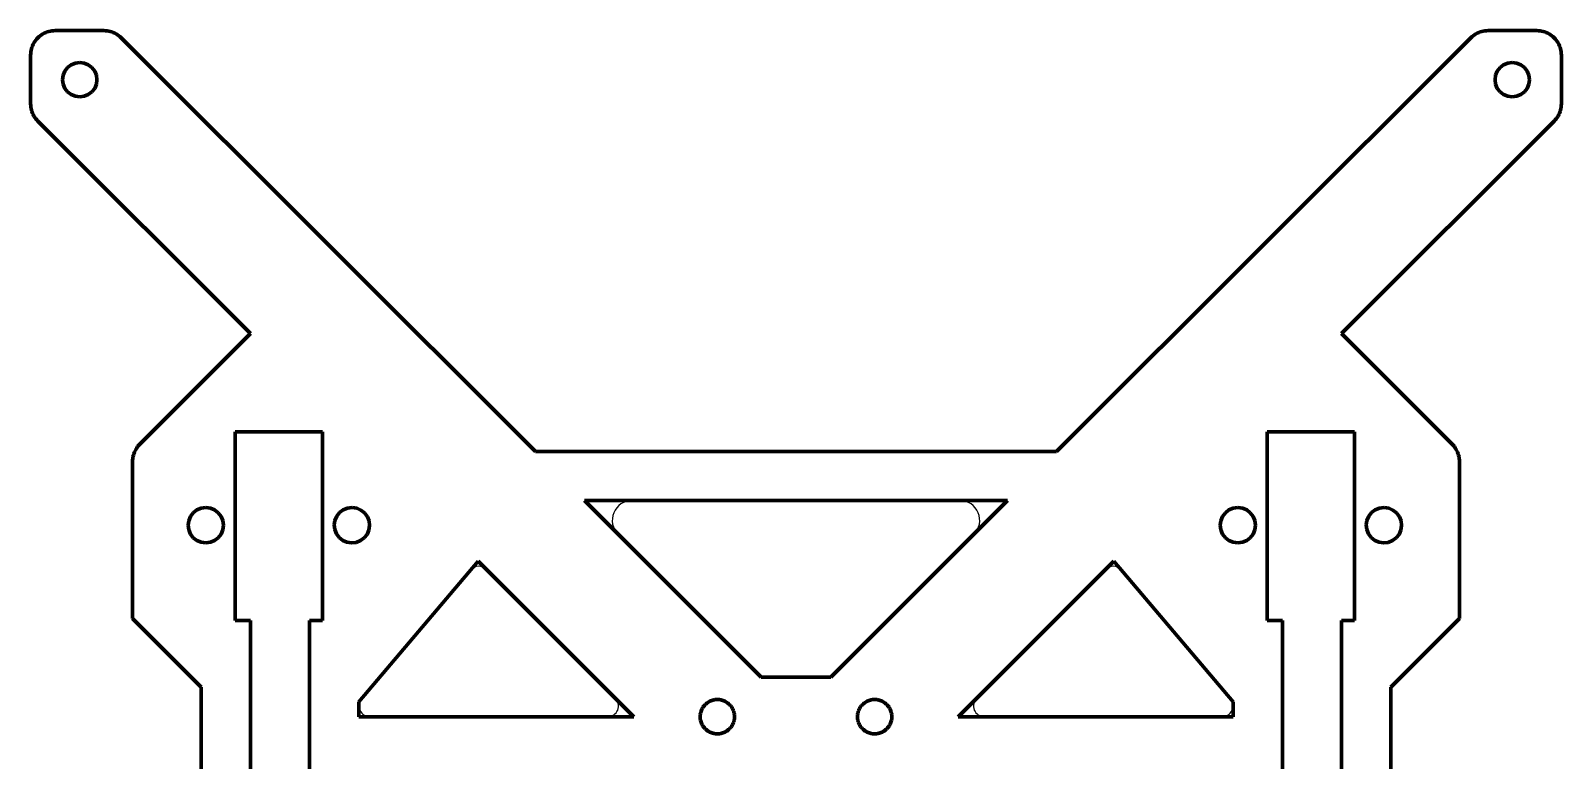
# Model space of a CAD drawing. Header units: millimetres. Extents: x 2 to 158, y 0 to 156.
# Drawn here: x 2.1 to 157.8, y 81.4 to 155.7 of the extents above; entities that cross this region are included whole.
import ezdxf

# ---------------------------------------------------------------- set-up
doc = ezdxf.new("R2010")
doc.units = ezdxf.units.MM
doc.layers.get('0').update_dxf_attribs({"lineweight": 70})

msp = doc.modelspace()

# ---------------------------------------------------------------- linework, layer by layer
at = {"color": 7, "lineweight": -3}
for p, q in [((150.4, 155.7), (150.24, 155.69)), ((155.35, 155.7), (150.4, 155.7)), ((155.51, 155.69), (155.35, 155.7)), ((2.34, 154.16), (2.28, 154)), ((2.41, 154.31), (2.34, 154.16)), ((2.48, 154.45), (2.41, 154.31)), ((2.57, 154.59), (2.48, 154.45)), ((2.67, 154.72), (2.57, 154.59)), ((2.77, 154.85), (2.67, 154.72)), ((2.88, 154.97), (2.77, 154.85)), ((3, 155.08), (2.88, 154.97)), ((3.13, 155.18), (3, 155.08)), ((3.26, 155.28), (3.13, 155.18)), ((3.4, 155.37), (3.26, 155.28)), ((3.54, 155.44), (3.4, 155.37)), ((3.69, 155.51), (3.54, 155.44)), ((3.85, 155.57), (3.69, 155.51)), ((4, 155.61), (3.85, 155.57)), ((4.16, 155.65), (4, 155.61)), ((4.32, 155.68), (4.16, 155.65)), ((4.49, 155.69), (4.32, 155.68)), ((4.65, 155.7), (4.49, 155.69)), ((9.6, 155.7), (4.65, 155.7)), ((9.76, 155.69), (9.6, 155.7)), ((9.93, 155.68), (9.76, 155.69)), ((10.09, 155.65), (9.93, 155.68)), ((10.25, 155.61), (10.09, 155.65)), ((10.4, 155.57), (10.25, 155.61)), ((10.56, 155.51), (10.4, 155.57)), ((10.71, 155.44), (10.56, 155.51)), ((10.85, 155.37), (10.71, 155.44)), ((10.99, 155.28), (10.85, 155.37)), ((11.12, 155.18), (10.99, 155.28)), ((11.25, 155.08), (11.12, 155.18)), ((11.37, 154.97), (11.25, 155.08)), ((52.9, 113.44), (11.37, 154.97)), ((148.63, 154.97), (107.1, 113.44)), ((148.75, 155.08), (148.63, 154.97)), ((148.88, 155.18), (148.75, 155.08)), ((149.01, 155.28), (148.88, 155.18)), ((149.15, 155.37), (149.01, 155.28)), ((149.29, 155.44), (149.15, 155.37)), ((149.44, 155.51), (149.29, 155.44)), ((149.6, 155.57), (149.44, 155.51)), ((149.75, 155.61), (149.6, 155.57)), ((149.91, 155.65), (149.75, 155.61)), ((150.07, 155.68), (149.91, 155.65)), ((150.24, 155.69), (150.07, 155.68)), ((155.68, 155.68), (155.51, 155.69)), ((155.84, 155.65), (155.68, 155.68)), ((156, 155.61), (155.84, 155.65)), ((156.15, 155.57), (156, 155.61)), ((156.31, 155.51), (156.15, 155.57)), ((156.46, 155.44), (156.31, 155.51)), ((156.6, 155.37), (156.46, 155.44)), ((156.74, 155.28), (156.6, 155.37)), ((156.87, 155.18), (156.74, 155.28)), ((157, 155.08), (156.87, 155.18)), ((157.12, 154.97), (157, 155.08)), ((157.23, 154.85), (157.12, 154.97)), ((157.33, 154.72), (157.23, 154.85)), ((157.43, 154.59), (157.33, 154.72)), ((157.52, 154.45), (157.43, 154.59)), ((157.59, 154.31), (157.52, 154.45)), ((157.66, 154.16), (157.59, 154.31)), ((157.72, 154), (157.66, 154.16)), ((2.16, 153.36), (2.15, 153.2)), ((2.15, 153.2), (2.15, 148.25)), ((2.17, 153.53), (2.16, 153.36)), ((2.2, 153.69), (2.17, 153.53)), ((2.24, 153.85), (2.2, 153.69)), ((2.28, 154), (2.24, 153.85)), ((157.76, 153.85), (157.72, 154)), ((157.8, 153.69), (157.76, 153.85)), ((157.83, 153.53), (157.8, 153.69)), ((157.84, 153.36), (157.83, 153.53)), ((157.85, 153.2), (157.84, 153.36)), ((157.85, 148.25), (157.85, 153.2)), ((5.4, 150.7), (5.46, 151.15)), ((5.46, 151.15), (5.63, 151.57)), ((5.63, 151.57), (5.91, 151.94)), ((5.91, 151.94), (6.27, 152.22)), ((6.27, 152.22), (6.7, 152.39)), ((6.7, 152.39), (7.15, 152.45)), ((7.15, 152.45), (7.6, 152.39)), ((7.6, 152.39), (8.02, 152.22)), ((8.02, 152.22), (8.39, 151.94)), ((8.39, 151.94), (8.67, 151.57)), ((8.67, 151.57), (8.84, 151.15)), ((8.84, 151.15), (8.9, 150.7)), ((151.1, 150.7), (151.16, 151.15)), ((151.16, 151.15), (151.33, 151.57)), ((151.33, 151.57), (151.61, 151.94)), ((151.61, 151.94), (151.97, 152.22)), ((151.97, 152.22), (152.4, 152.39)), ((152.4, 152.39), (152.85, 152.45)), ((152.85, 152.45), (153.3, 152.39)), ((153.3, 152.39), (153.72, 152.22)), ((153.72, 152.22), (154.09, 151.94)), ((154.09, 151.94), (154.37, 151.57)), ((154.37, 151.57), (154.54, 151.15)), ((154.54, 151.15), (154.6, 150.7)), ((5.46, 150.25), (5.4, 150.7)), ((5.63, 149.82), (5.46, 150.25)), ((5.91, 149.46), (5.63, 149.82)), ((8.67, 149.82), (8.39, 149.46)), ((8.84, 150.25), (8.67, 149.82)), ((8.9, 150.7), (8.84, 150.25)), ((151.16, 150.25), (151.1, 150.7)), ((151.33, 149.82), (151.16, 150.25)), ((151.61, 149.46), (151.33, 149.82)), ((154.37, 149.82), (154.09, 149.46)), ((154.54, 150.25), (154.37, 149.82)), ((154.6, 150.7), (154.54, 150.25)), ((2.15, 148.25), (2.16, 148.09)), ((2.16, 148.09), (2.17, 147.92)), ((2.17, 147.92), (2.2, 147.76)), ((6.27, 149.18), (5.91, 149.46)), ((6.7, 149.01), (6.27, 149.18)), ((7.15, 148.95), (6.7, 149.01)), ((7.6, 149.01), (7.15, 148.95)), ((8.02, 149.18), (7.6, 149.01)), ((8.39, 149.46), (8.02, 149.18)), ((151.97, 149.18), (151.61, 149.46)), ((152.4, 149.01), (151.97, 149.18)), ((152.85, 148.95), (152.4, 149.01)), ((153.3, 149.01), (152.85, 148.95)), ((153.72, 149.18), (153.3, 149.01)), ((154.09, 149.46), (153.72, 149.18)), ((157.8, 147.76), (157.83, 147.92)), ((157.83, 147.92), (157.84, 148.09)), ((157.84, 148.09), (157.85, 148.25)), ((2.2, 147.76), (2.24, 147.6)), ((2.24, 147.6), (2.28, 147.45)), ((2.28, 147.45), (2.34, 147.29)), ((2.34, 147.29), (2.41, 147.14)), ((2.41, 147.14), (2.48, 147)), ((2.48, 147), (2.57, 146.86)), ((2.57, 146.86), (2.67, 146.73)), ((2.67, 146.73), (2.77, 146.6)), ((2.77, 146.6), (2.88, 146.48)), ((2.88, 146.48), (24.51, 124.85)), ((135.49, 124.85), (157.12, 146.48)), ((157.12, 146.48), (157.23, 146.6)), ((157.23, 146.6), (157.33, 146.73)), ((157.33, 146.73), (157.43, 146.86)), ((157.43, 146.86), (157.52, 147)), ((157.52, 147), (157.59, 147.14)), ((157.59, 147.14), (157.66, 147.29)), ((157.66, 147.29), (157.72, 147.45)), ((157.72, 147.45), (157.76, 147.6)), ((157.76, 147.6), (157.8, 147.76)), ((24.51, 124.85), (13.25, 113.58)), ((146.75, 113.58), (135.49, 124.85)), ((22.97, 95.64), (22.97, 114.84)), ((22.97, 114.84), (31.83, 114.84)), ((31.83, 114.84), (31.83, 95.64)), ((127.94, 95.64), (127.94, 114.84)), ((127.94, 114.84), (136.8, 114.84)), ((136.8, 114.84), (136.8, 95.64)), ((12.54, 112.14), (12.52, 111.98)), ((12.56, 112.3), (12.54, 112.14)), ((12.6, 112.46), (12.56, 112.3)), ((12.65, 112.62), (12.6, 112.46)), ((12.71, 112.77), (12.65, 112.62)), ((12.77, 112.92), (12.71, 112.77)), ((12.85, 113.06), (12.77, 112.92)), ((12.94, 113.2), (12.85, 113.06)), ((13.03, 113.34), (12.94, 113.2)), ((13.14, 113.46), (13.03, 113.34)), ((13.25, 113.58), (13.14, 113.46)), ((105.69, 112.85), (54.31, 112.85)), ((146.86, 113.46), (146.75, 113.58)), ((146.97, 113.34), (146.86, 113.46)), ((147.06, 113.2), (146.97, 113.34)), ((147.15, 113.06), (147.06, 113.2)), ((147.23, 112.92), (147.15, 113.06)), ((147.29, 112.77), (147.23, 112.92)), ((147.35, 112.62), (147.29, 112.77)), ((147.4, 112.46), (147.35, 112.62)), ((147.44, 112.3), (147.4, 112.46)), ((147.46, 112.14), (147.44, 112.3)), ((147.48, 111.98), (147.46, 112.14)), ((12.52, 111.98), (12.51, 111.81)), ((12.51, 111.81), (12.51, 95.85)), ((147.48, 111.81), (147.48, 111.98)), ((147.48, 95.85), (147.48, 111.81)), ((63.31, 107.85), (96.69, 107.85)), ((18.23, 105.8), (18.41, 106.24)), ((18.41, 106.24), (18.7, 106.61)), ((18.7, 106.61), (19.07, 106.9)), ((19.07, 106.9), (19.5, 107.08)), ((19.5, 107.08), (19.97, 107.14)), ((19.97, 107.14), (20.44, 107.08)), ((20.44, 107.08), (20.87, 106.9)), ((20.87, 106.9), (21.24, 106.61)), ((21.24, 106.61), (21.53, 106.24)), ((21.53, 106.24), (21.71, 105.81)), ((33.1, 105.83), (33.28, 106.27)), ((33.28, 106.27), (33.58, 106.63)), ((33.58, 106.63), (33.95, 106.91)), ((33.95, 106.91), (34.39, 107.09)), ((34.39, 107.09), (34.86, 107.14)), ((34.86, 107.14), (35.32, 107.07)), ((35.32, 107.07), (35.75, 106.88)), ((35.75, 106.88), (36.12, 106.59)), ((36.12, 106.59), (36.4, 106.21)), ((36.4, 106.21), (36.57, 105.78)), ((123.2, 105.8), (123.38, 106.24)), ((123.38, 106.24), (123.67, 106.61)), ((123.67, 106.61), (124.04, 106.9)), ((124.04, 106.9), (124.47, 107.08)), ((124.47, 107.08), (124.94, 107.14)), ((124.94, 107.14), (125.41, 107.08)), ((125.41, 107.08), (125.84, 106.9)), ((125.84, 106.9), (126.21, 106.61)), ((126.21, 106.61), (126.5, 106.24)), ((126.5, 106.24), (126.68, 105.81)), ((138.07, 105.83), (138.25, 106.27)), ((138.25, 106.27), (138.55, 106.63)), ((138.55, 106.63), (138.92, 106.91)), ((138.92, 106.91), (139.36, 107.09)), ((139.36, 107.09), (139.83, 107.14)), ((139.83, 107.14), (140.29, 107.07)), ((140.29, 107.07), (140.72, 106.88)), ((140.72, 106.88), (141.09, 106.59)), ((141.09, 106.59), (141.37, 106.21)), ((141.37, 106.21), (141.54, 105.78)), ((18.17, 105.34), (18.23, 105.8)), ((18.23, 104.87), (18.17, 105.34)), ((18.41, 104.44), (18.23, 104.87)), ((18.7, 104.07), (18.41, 104.44)), ((21.53, 104.44), (21.24, 104.07)), ((21.71, 104.88), (21.53, 104.44)), ((21.71, 105.81), (21.77, 105.34)), ((21.77, 105.34), (21.71, 104.88)), ((33.03, 105.37), (33.1, 105.83)), ((33.08, 104.9), (33.03, 105.37)), ((33.25, 104.47), (33.08, 104.9)), ((33.53, 104.09), (33.25, 104.47)), ((36.37, 104.41), (36.08, 104.05)), ((36.56, 104.84), (36.37, 104.41)), ((36.63, 105.31), (36.56, 104.84)), ((36.57, 105.78), (36.63, 105.31)), ((75.88, 90.46), (61.9, 104.44)), ((98.1, 104.44), (84.12, 90.46)), ((123.14, 105.34), (123.2, 105.8)), ((123.2, 104.87), (123.14, 105.34)), ((123.38, 104.44), (123.2, 104.87)), ((123.67, 104.07), (123.38, 104.44)), ((126.5, 104.44), (126.21, 104.07)), ((126.68, 104.88), (126.5, 104.44)), ((126.68, 105.81), (126.74, 105.34)), ((126.74, 105.34), (126.68, 104.88)), ((138, 105.37), (138.07, 105.83)), ((138.05, 104.9), (138, 105.37)), ((138.22, 104.47), (138.05, 104.9)), ((138.5, 104.09), (138.22, 104.47)), ((141.34, 104.41), (141.05, 104.05)), ((141.53, 104.84), (141.34, 104.41)), ((141.6, 105.31), (141.53, 104.84)), ((141.54, 105.78), (141.6, 105.31)), ((19.07, 103.78), (18.7, 104.07)), ((19.51, 103.6), (19.07, 103.78)), ((19.97, 103.54), (19.51, 103.6)), ((20.44, 103.6), (19.97, 103.54)), ((20.87, 103.78), (20.44, 103.6)), ((21.24, 104.07), (20.87, 103.78)), ((33.9, 103.8), (33.53, 104.09)), ((34.33, 103.61), (33.9, 103.8)), ((34.8, 103.54), (34.33, 103.61)), ((35.27, 103.59), (34.8, 103.54)), ((35.7, 103.77), (35.27, 103.59)), ((36.08, 104.05), (35.7, 103.77)), ((124.04, 103.78), (123.67, 104.07)), ((124.48, 103.6), (124.04, 103.78)), ((124.94, 103.54), (124.48, 103.6)), ((125.41, 103.6), (124.94, 103.54)), ((125.84, 103.78), (125.41, 103.6)), ((126.21, 104.07), (125.84, 103.78)), ((138.87, 103.8), (138.5, 104.09)), ((139.3, 103.61), (138.87, 103.8)), ((139.77, 103.54), (139.3, 103.61)), ((140.24, 103.59), (139.77, 103.54)), ((140.67, 103.77), (140.24, 103.59)), ((141.05, 104.05), (140.67, 103.77)), ((35.81, 87.67), (46.9, 100.77)), ((48.53, 100.84), (61.63, 87.73)), ((98.37, 87.73), (111.47, 100.84)), ((113.1, 100.77), (124.19, 87.67)), ((12.51, 95.85), (19.51, 88.85)), ((24.51, 95.64), (22.97, 95.64)), ((24.51, 60.04), (24.51, 95.64)), ((31.83, 95.64), (30.51, 95.64)), ((30.51, 95.64), (30.51, 60.04)), ((129.48, 95.64), (127.94, 95.64)), ((129.48, 60.04), (129.48, 95.64)), ((135.48, 95.64), (135.48, 60.04)), ((136.8, 95.64), (135.48, 95.64)), ((140.49, 88.85), (147.48, 95.85)), ((19.51, 88.85), (19.51, 66.85)), ((82.71, 89.87), (77.29, 89.87)), ((140.49, 66.85), (140.49, 88.85)), ((60.85, 85.85), (36.65, 85.85)), ((123.35, 85.85), (99.15, 85.85))]:
    msp.add_line(p, q, dxfattribs=at)
for p, q in [((150.4, 155.7), (150.24, 155.69)), ((155.35, 155.7), (150.4, 155.7)), ((155.51, 155.69), (155.35, 155.7)), ((2.34, 154.16), (2.28, 154)), ((2.41, 154.31), (2.34, 154.16)), ((2.48, 154.45), (2.41, 154.31)), ((2.57, 154.59), (2.48, 154.45)), ((2.67, 154.72), (2.57, 154.59)), ((2.77, 154.85), (2.67, 154.72)), ((2.88, 154.97), (2.77, 154.85)), ((3, 155.08), (2.88, 154.97)), ((3.13, 155.18), (3, 155.08)), ((3.26, 155.28), (3.13, 155.18)), ((3.4, 155.37), (3.26, 155.28)), ((3.54, 155.44), (3.4, 155.37)), ((3.69, 155.51), (3.54, 155.44)), ((3.85, 155.57), (3.69, 155.51)), ((4, 155.61), (3.85, 155.57)), ((4.16, 155.65), (4, 155.61)), ((4.32, 155.68), (4.16, 155.65)), ((4.49, 155.69), (4.32, 155.68)), ((4.65, 155.7), (4.49, 155.69)), ((4.65, 155.7), (9.6, 155.7)), ((9.76, 155.69), (9.6, 155.7)), ((9.93, 155.68), (9.76, 155.69)), ((10.09, 155.65), (9.93, 155.68)), ((10.25, 155.61), (10.09, 155.65)), ((10.4, 155.57), (10.25, 155.61)), ((10.56, 155.51), (10.4, 155.57)), ((10.71, 155.44), (10.56, 155.51)), ((10.85, 155.37), (10.71, 155.44)), ((10.99, 155.28), (10.85, 155.37)), ((11.12, 155.18), (10.99, 155.28)), ((11.25, 155.08), (11.12, 155.18)), ((11.37, 154.97), (11.25, 155.08)), ((11.37, 154.97), (53.49, 112.85)), ((148.63, 154.97), (106.51, 112.85)), ((148.75, 155.08), (148.63, 154.97)), ((148.88, 155.18), (148.75, 155.08)), ((149.01, 155.28), (148.88, 155.18)), ((149.15, 155.37), (149.01, 155.28)), ((149.29, 155.44), (149.15, 155.37)), ((149.44, 155.51), (149.29, 155.44)), ((149.6, 155.57), (149.44, 155.51)), ((149.75, 155.61), (149.6, 155.57)), ((149.91, 155.65), (149.75, 155.61)), ((150.07, 155.68), (149.91, 155.65)), ((150.24, 155.69), (150.07, 155.68)), ((155.68, 155.68), (155.51, 155.69)), ((155.84, 155.65), (155.68, 155.68)), ((156, 155.61), (155.84, 155.65)), ((156.15, 155.57), (156, 155.61)), ((156.31, 155.51), (156.15, 155.57)), ((156.46, 155.44), (156.31, 155.51)), ((156.6, 155.37), (156.46, 155.44)), ((156.74, 155.28), (156.6, 155.37)), ((156.87, 155.18), (156.74, 155.28)), ((157, 155.08), (156.87, 155.18)), ((157.12, 154.97), (157, 155.08)), ((157.23, 154.85), (157.12, 154.97)), ((157.33, 154.72), (157.23, 154.85)), ((157.43, 154.59), (157.33, 154.72)), ((157.52, 154.45), (157.43, 154.59)), ((157.59, 154.31), (157.52, 154.45)), ((157.66, 154.16), (157.59, 154.31)), ((157.72, 154), (157.66, 154.16)), ((2.16, 153.36), (2.15, 153.2)), ((2.15, 148.25), (2.15, 153.2)), ((2.17, 153.53), (2.16, 153.36)), ((2.2, 153.69), (2.17, 153.53)), ((2.24, 153.85), (2.2, 153.69)), ((2.28, 154), (2.24, 153.85)), ((157.76, 153.85), (157.72, 154)), ((157.8, 153.69), (157.76, 153.85)), ((157.83, 153.53), (157.8, 153.69)), ((157.84, 153.36), (157.83, 153.53)), ((157.85, 153.2), (157.84, 153.36)), ((157.85, 148.25), (157.85, 153.2)), ((5.46, 151.15), (5.4, 150.7)), ((5.63, 151.57), (5.46, 151.15)), ((5.91, 151.94), (5.63, 151.57)), ((6.27, 152.22), (5.91, 151.94)), ((6.7, 152.39), (6.27, 152.22)), ((7.15, 152.45), (6.7, 152.39)), ((7.6, 152.39), (7.15, 152.45)), ((8.02, 152.22), (7.6, 152.39)), ((8.39, 151.94), (8.02, 152.22)), ((8.67, 151.57), (8.39, 151.94)), ((8.84, 151.15), (8.67, 151.57)), ((8.9, 150.7), (8.84, 151.15)), ((151.16, 151.15), (151.1, 150.7)), ((151.33, 151.57), (151.16, 151.15)), ((151.61, 151.94), (151.33, 151.57)), ((151.97, 152.22), (151.61, 151.94)), ((152.4, 152.39), (151.97, 152.22)), ((152.85, 152.45), (152.4, 152.39)), ((153.3, 152.39), (152.85, 152.45)), ((153.72, 152.22), (153.3, 152.39)), ((154.09, 151.94), (153.72, 152.22)), ((154.37, 151.57), (154.09, 151.94)), ((154.54, 151.15), (154.37, 151.57)), ((154.6, 150.7), (154.54, 151.15)), ((5.4, 150.7), (5.46, 150.25)), ((5.46, 150.25), (5.63, 149.82)), ((5.63, 149.82), (5.91, 149.46)), ((8.39, 149.46), (8.67, 149.82)), ((8.67, 149.82), (8.84, 150.25)), ((8.84, 150.25), (8.9, 150.7)), ((151.1, 150.7), (151.16, 150.25)), ((151.16, 150.25), (151.33, 149.82)), ((151.33, 149.82), (151.61, 149.46)), ((154.09, 149.46), (154.37, 149.82)), ((154.37, 149.82), (154.54, 150.25)), ((154.54, 150.25), (154.6, 150.7)), ((2.15, 148.25), (2.16, 148.09)), ((2.16, 148.09), (2.17, 147.92)), ((2.17, 147.92), (2.2, 147.76)), ((5.91, 149.46), (6.27, 149.18)), ((6.27, 149.18), (6.7, 149.01)), ((6.7, 149.01), (7.15, 148.95)), ((7.15, 148.95), (7.6, 149.01)), ((7.6, 149.01), (8.02, 149.18)), ((8.02, 149.18), (8.39, 149.46)), ((151.61, 149.46), (151.97, 149.18)), ((151.97, 149.18), (152.4, 149.01)), ((152.4, 149.01), (152.85, 148.95)), ((152.85, 148.95), (153.3, 149.01)), ((153.3, 149.01), (153.72, 149.18)), ((153.72, 149.18), (154.09, 149.46)), ((157.8, 147.76), (157.83, 147.92)), ((157.83, 147.92), (157.84, 148.09)), ((157.84, 148.09), (157.85, 148.25)), ((2.2, 147.76), (2.24, 147.6)), ((2.24, 147.6), (2.28, 147.45)), ((2.28, 147.45), (2.34, 147.29)), ((2.34, 147.29), (2.41, 147.14)), ((2.41, 147.14), (2.48, 147)), ((2.48, 147), (2.57, 146.86)), ((2.57, 146.86), (2.67, 146.73)), ((2.67, 146.73), (2.77, 146.6)), ((2.77, 146.6), (2.88, 146.48)), ((2.88, 146.48), (24.51, 124.85)), ((157.12, 146.48), (135.49, 124.85)), ((157.12, 146.48), (157.23, 146.6)), ((157.23, 146.6), (157.33, 146.73)), ((157.33, 146.73), (157.43, 146.86)), ((157.43, 146.86), (157.52, 147)), ((157.52, 147), (157.59, 147.14)), ((157.59, 147.14), (157.66, 147.29)), ((157.66, 147.29), (157.72, 147.45)), ((157.72, 147.45), (157.76, 147.6)), ((157.76, 147.6), (157.8, 147.76)), ((13.25, 113.58), (24.51, 124.85)), ((146.75, 113.58), (135.49, 124.85)), ((22.97, 95.64), (22.97, 114.84)), ((22.97, 114.84), (31.83, 114.84)), ((31.83, 114.84), (31.83, 95.64)), ((127.94, 114.84), (136.8, 114.84)), ((127.94, 95.64), (127.94, 114.84)), ((136.8, 114.84), (136.8, 95.64)), ((12.54, 112.14), (12.52, 111.98)), ((12.56, 112.3), (12.54, 112.14)), ((12.6, 112.46), (12.56, 112.3)), ((12.65, 112.62), (12.6, 112.46)), ((12.71, 112.77), (12.65, 112.62)), ((12.77, 112.92), (12.71, 112.77)), ((12.85, 113.06), (12.77, 112.92)), ((12.94, 113.2), (12.85, 113.06)), ((13.03, 113.34), (12.94, 113.2)), ((13.14, 113.46), (13.03, 113.34)), ((13.25, 113.58), (13.14, 113.46)), ((106.51, 112.85), (53.49, 112.85)), ((146.86, 113.46), (146.75, 113.58)), ((146.97, 113.34), (146.86, 113.46)), ((147.06, 113.2), (146.97, 113.34)), ((147.15, 113.06), (147.06, 113.2)), ((147.23, 112.92), (147.15, 113.06)), ((147.29, 112.77), (147.23, 112.92)), ((147.35, 112.62), (147.29, 112.77)), ((147.4, 112.46), (147.35, 112.62)), ((147.44, 112.3), (147.4, 112.46)), ((147.46, 112.14), (147.44, 112.3)), ((147.48, 111.98), (147.46, 112.14)), ((12.52, 111.98), (12.51, 111.81)), ((12.51, 95.85), (12.51, 111.81)), ((147.48, 111.81), (147.48, 111.98)), ((147.48, 95.85), (147.48, 111.81)), ((58.49, 107.85), (76.46, 89.87)), ((58.49, 107.85), (101.51, 107.85)), ((101.51, 107.85), (83.54, 89.87)), ((18.41, 106.24), (18.23, 105.8)), ((18.7, 106.61), (18.41, 106.24)), ((19.07, 106.9), (18.7, 106.61)), ((19.5, 107.08), (19.07, 106.9)), ((19.97, 107.14), (19.5, 107.08)), ((20.44, 107.08), (19.97, 107.14)), ((20.87, 106.9), (20.44, 107.08)), ((21.24, 106.61), (20.87, 106.9)), ((21.53, 106.24), (21.24, 106.61)), ((21.71, 105.81), (21.53, 106.24)), ((33.28, 106.27), (33.1, 105.83)), ((33.58, 106.63), (33.28, 106.27)), ((33.95, 106.91), (33.58, 106.63)), ((34.39, 107.09), (33.95, 106.91)), ((34.86, 107.14), (34.39, 107.09)), ((35.32, 107.07), (34.86, 107.14)), ((35.75, 106.88), (35.32, 107.07)), ((36.12, 106.59), (35.75, 106.88)), ((36.4, 106.21), (36.12, 106.59)), ((36.57, 105.78), (36.4, 106.21)), ((123.38, 106.24), (123.2, 105.8)), ((123.67, 106.61), (123.38, 106.24)), ((124.04, 106.9), (123.67, 106.61)), ((124.47, 107.08), (124.04, 106.9)), ((124.94, 107.14), (124.47, 107.08)), ((125.41, 107.08), (124.94, 107.14)), ((125.84, 106.9), (125.41, 107.08)), ((126.21, 106.61), (125.84, 106.9)), ((126.5, 106.24), (126.21, 106.61)), ((126.68, 105.81), (126.5, 106.24)), ((138.25, 106.27), (138.07, 105.83)), ((138.55, 106.63), (138.25, 106.27)), ((138.92, 106.91), (138.55, 106.63)), ((139.36, 107.09), (138.92, 106.91)), ((139.83, 107.14), (139.36, 107.09)), ((140.29, 107.07), (139.83, 107.14)), ((140.72, 106.88), (140.29, 107.07)), ((141.09, 106.59), (140.72, 106.88)), ((141.37, 106.21), (141.09, 106.59)), ((141.54, 105.78), (141.37, 106.21)), ((18.23, 105.8), (18.17, 105.34)), ((18.17, 105.34), (18.23, 104.87)), ((18.23, 104.87), (18.41, 104.44)), ((18.41, 104.44), (18.7, 104.07)), ((21.24, 104.07), (21.53, 104.44)), ((21.53, 104.44), (21.71, 104.88)), ((21.77, 105.34), (21.71, 105.81)), ((21.71, 104.88), (21.77, 105.34)), ((33.1, 105.83), (33.03, 105.37)), ((33.03, 105.37), (33.08, 104.9)), ((33.08, 104.9), (33.25, 104.47)), ((33.25, 104.47), (33.53, 104.09)), ((36.08, 104.05), (36.37, 104.41)), ((36.37, 104.41), (36.56, 104.84)), ((36.56, 104.84), (36.63, 105.31)), ((36.63, 105.31), (36.57, 105.78)), ((123.2, 105.8), (123.14, 105.34)), ((123.14, 105.34), (123.2, 104.87)), ((123.2, 104.87), (123.38, 104.44)), ((123.38, 104.44), (123.67, 104.07)), ((126.21, 104.07), (126.5, 104.44)), ((126.5, 104.44), (126.68, 104.88)), ((126.74, 105.34), (126.68, 105.81)), ((126.68, 104.88), (126.74, 105.34)), ((138.07, 105.83), (138, 105.37)), ((138, 105.37), (138.05, 104.9)), ((138.05, 104.9), (138.22, 104.47)), ((138.22, 104.47), (138.5, 104.09)), ((141.05, 104.05), (141.34, 104.41)), ((141.34, 104.41), (141.53, 104.84)), ((141.53, 104.84), (141.6, 105.31)), ((141.6, 105.31), (141.54, 105.78)), ((18.7, 104.07), (19.07, 103.78)), ((19.07, 103.78), (19.51, 103.6)), ((19.51, 103.6), (19.97, 103.54)), ((19.97, 103.54), (20.44, 103.6)), ((20.44, 103.6), (20.87, 103.78)), ((20.87, 103.78), (21.24, 104.07)), ((33.53, 104.09), (33.9, 103.8)), ((33.9, 103.8), (34.33, 103.61)), ((34.33, 103.61), (34.8, 103.54)), ((34.8, 103.54), (35.27, 103.59)), ((35.27, 103.59), (35.7, 103.77)), ((35.7, 103.77), (36.08, 104.05)), ((123.67, 104.07), (124.04, 103.78)), ((124.04, 103.78), (124.48, 103.6)), ((124.48, 103.6), (124.94, 103.54)), ((124.94, 103.54), (125.41, 103.6)), ((125.41, 103.6), (125.84, 103.78)), ((125.84, 103.78), (126.21, 104.07)), ((138.5, 104.09), (138.87, 103.8)), ((138.87, 103.8), (139.3, 103.61)), ((139.3, 103.61), (139.77, 103.54)), ((139.77, 103.54), (140.24, 103.59)), ((140.24, 103.59), (140.67, 103.77)), ((140.67, 103.77), (141.05, 104.05)), ((47.68, 101.69), (35.54, 87.36)), ((63.51, 85.85), (47.68, 101.69)), ((96.49, 85.85), (112.32, 101.69)), ((112.32, 101.69), (124.46, 87.36)), ((19.51, 88.85), (12.51, 95.85)), ((24.51, 95.64), (22.97, 95.64)), ((24.51, 95.64), (24.51, 60.04)), ((31.83, 95.64), (30.51, 95.64)), ((30.51, 60.04), (30.51, 95.64)), ((129.48, 95.64), (127.94, 95.64)), ((129.48, 95.64), (129.48, 60.04)), ((135.48, 60.04), (135.48, 95.64)), ((136.8, 95.64), (135.48, 95.64)), ((140.49, 88.85), (147.48, 95.85)), ((19.51, 66.85), (19.51, 88.85)), ((83.54, 89.87), (76.46, 89.87)), ((140.49, 66.85), (140.49, 88.85)), ((35.54, 87.36), (35.54, 85.85)), ((70.93, 87.24), (70.85, 87.17)), ((71.03, 87.31), (70.93, 87.24)), ((71.12, 87.37), (71.03, 87.31)), ((71.23, 87.42), (71.12, 87.37)), ((71.33, 87.47), (71.23, 87.42)), ((71.44, 87.51), (71.33, 87.47)), ((71.55, 87.54), (71.44, 87.51)), ((71.66, 87.57), (71.55, 87.54)), ((71.77, 87.59), (71.66, 87.57)), ((71.89, 87.6), (71.77, 87.59)), ((72, 87.6), (71.89, 87.6)), ((72.11, 87.6), (72, 87.6)), ((72.23, 87.59), (72.11, 87.6)), ((72.34, 87.57), (72.23, 87.59)), ((72.45, 87.54), (72.34, 87.57)), ((72.56, 87.51), (72.45, 87.54)), ((72.67, 87.47), (72.56, 87.51)), ((72.77, 87.42), (72.67, 87.47)), ((72.87, 87.37), (72.77, 87.42)), ((72.97, 87.31), (72.87, 87.37)), ((73.07, 87.24), (72.97, 87.31)), ((73.15, 87.17), (73.07, 87.24)), ((86.93, 87.24), (86.85, 87.17)), ((87.03, 87.31), (86.93, 87.24)), ((87.12, 87.37), (87.03, 87.31)), ((87.23, 87.42), (87.12, 87.37)), ((87.33, 87.47), (87.23, 87.42)), ((87.44, 87.51), (87.33, 87.47)), ((87.55, 87.54), (87.44, 87.51)), ((87.66, 87.57), (87.55, 87.54)), ((87.77, 87.59), (87.66, 87.57)), ((87.89, 87.6), (87.77, 87.59)), ((88, 87.6), (87.89, 87.6)), ((88.11, 87.6), (88, 87.6)), ((88.23, 87.59), (88.11, 87.6)), ((88.34, 87.57), (88.23, 87.59)), ((88.45, 87.54), (88.34, 87.57)), ((88.56, 87.51), (88.45, 87.54)), ((88.67, 87.47), (88.56, 87.51)), ((88.77, 87.42), (88.67, 87.47)), ((88.87, 87.37), (88.77, 87.42)), ((88.97, 87.31), (88.87, 87.37)), ((89.07, 87.24), (88.97, 87.31)), ((89.15, 87.17), (89.07, 87.24)), ((124.46, 87.36), (124.46, 85.85)), ((35.54, 85.85), (63.51, 85.85)), ((70.26, 86.08), (70.25, 85.96)), ((70.25, 85.96), (70.25, 85.85)), ((70.25, 85.85), (70.25, 85.74)), ((70.25, 85.74), (70.26, 85.62)), ((70.28, 86.19), (70.26, 86.08)), ((70.31, 86.3), (70.28, 86.19)), ((70.34, 86.41), (70.31, 86.3)), ((70.38, 86.52), (70.34, 86.41)), ((70.43, 86.62), (70.38, 86.52)), ((70.48, 86.73), (70.43, 86.62)), ((70.54, 86.82), (70.48, 86.73)), ((70.61, 86.92), (70.54, 86.82)), ((70.68, 87), (70.61, 86.92)), ((70.76, 87.09), (70.68, 87)), ((70.85, 87.17), (70.76, 87.09)), ((73.24, 87.09), (73.15, 87.17)), ((73.32, 87), (73.24, 87.09)), ((73.39, 86.92), (73.32, 87)), ((73.46, 86.82), (73.39, 86.92)), ((73.52, 86.73), (73.46, 86.82)), ((73.57, 86.62), (73.52, 86.73)), ((73.62, 86.52), (73.57, 86.62)), ((73.66, 86.41), (73.62, 86.52)), ((73.69, 86.3), (73.66, 86.41)), ((73.72, 86.19), (73.69, 86.3)), ((73.74, 86.08), (73.72, 86.19)), ((73.75, 85.96), (73.74, 86.08)), ((73.74, 85.62), (73.75, 85.74)), ((73.75, 85.85), (73.75, 85.96)), ((73.75, 85.74), (73.75, 85.85)), ((86.26, 86.08), (86.25, 85.96)), ((86.25, 85.96), (86.25, 85.85)), ((86.25, 85.85), (86.25, 85.74)), ((86.25, 85.74), (86.26, 85.62)), ((86.28, 86.19), (86.26, 86.08)), ((86.31, 86.3), (86.28, 86.19)), ((86.34, 86.41), (86.31, 86.3)), ((86.38, 86.52), (86.34, 86.41)), ((86.43, 86.62), (86.38, 86.52)), ((86.48, 86.73), (86.43, 86.62)), ((86.54, 86.82), (86.48, 86.73)), ((86.61, 86.92), (86.54, 86.82)), ((86.68, 87), (86.61, 86.92)), ((86.76, 87.09), (86.68, 87)), ((86.85, 87.17), (86.76, 87.09)), ((89.24, 87.09), (89.15, 87.17)), ((89.32, 87), (89.24, 87.09)), ((89.39, 86.92), (89.32, 87)), ((89.46, 86.82), (89.39, 86.92)), ((89.52, 86.73), (89.46, 86.82)), ((89.57, 86.62), (89.52, 86.73)), ((89.62, 86.52), (89.57, 86.62)), ((89.66, 86.41), (89.62, 86.52)), ((89.69, 86.3), (89.66, 86.41)), ((89.72, 86.19), (89.69, 86.3)), ((89.74, 86.08), (89.72, 86.19)), ((89.75, 85.96), (89.74, 86.08)), ((89.74, 85.62), (89.75, 85.74)), ((89.75, 85.85), (89.75, 85.96)), ((89.75, 85.74), (89.75, 85.85)), ((96.49, 85.85), (124.46, 85.85)), ((70.26, 85.62), (70.28, 85.51)), ((70.28, 85.51), (70.31, 85.4)), ((70.31, 85.4), (70.34, 85.29)), ((70.34, 85.29), (70.38, 85.18)), ((70.38, 85.18), (70.43, 85.08)), ((70.43, 85.08), (70.48, 84.98)), ((70.48, 84.98), (70.54, 84.88)), ((70.54, 84.88), (70.61, 84.78)), ((70.61, 84.78), (70.68, 84.7)), ((70.68, 84.7), (70.76, 84.61)), ((70.76, 84.61), (70.85, 84.53)), ((70.85, 84.53), (70.93, 84.46)), ((70.93, 84.46), (71.03, 84.39)), ((71.03, 84.39), (71.12, 84.33)), ((71.12, 84.33), (71.23, 84.28)), ((71.23, 84.28), (71.33, 84.23)), ((71.33, 84.23), (71.44, 84.19)), ((71.44, 84.19), (71.55, 84.16)), ((71.55, 84.16), (71.66, 84.13)), ((71.66, 84.13), (71.77, 84.11)), ((71.77, 84.11), (71.89, 84.1)), ((71.89, 84.1), (72, 84.1)), ((72, 84.1), (72.11, 84.1)), ((72.11, 84.1), (72.23, 84.11)), ((72.23, 84.11), (72.34, 84.13)), ((72.34, 84.13), (72.45, 84.16)), ((72.45, 84.16), (72.56, 84.19)), ((72.56, 84.19), (72.67, 84.23)), ((72.67, 84.23), (72.77, 84.28)), ((72.77, 84.28), (72.87, 84.33)), ((72.87, 84.33), (72.97, 84.39)), ((72.97, 84.39), (73.07, 84.46)), ((73.07, 84.46), (73.15, 84.53)), ((73.15, 84.53), (73.24, 84.61)), ((73.24, 84.61), (73.32, 84.7)), ((73.32, 84.7), (73.39, 84.78)), ((73.39, 84.78), (73.46, 84.88)), ((73.46, 84.88), (73.52, 84.98)), ((73.52, 84.98), (73.57, 85.08)), ((73.57, 85.08), (73.62, 85.18)), ((73.62, 85.18), (73.66, 85.29)), ((73.66, 85.29), (73.69, 85.4)), ((73.69, 85.4), (73.72, 85.51)), ((73.72, 85.51), (73.74, 85.62)), ((86.26, 85.62), (86.28, 85.51)), ((86.28, 85.51), (86.31, 85.4)), ((86.31, 85.4), (86.34, 85.29)), ((86.34, 85.29), (86.38, 85.18)), ((86.38, 85.18), (86.43, 85.08)), ((86.43, 85.08), (86.48, 84.98)), ((86.48, 84.98), (86.54, 84.88)), ((86.54, 84.88), (86.61, 84.78)), ((86.61, 84.78), (86.68, 84.7)), ((86.68, 84.7), (86.76, 84.61)), ((86.76, 84.61), (86.85, 84.53)), ((86.85, 84.53), (86.93, 84.46)), ((86.93, 84.46), (87.03, 84.39)), ((87.03, 84.39), (87.12, 84.33)), ((87.12, 84.33), (87.23, 84.28)), ((87.23, 84.28), (87.33, 84.23)), ((87.33, 84.23), (87.44, 84.19)), ((87.44, 84.19), (87.55, 84.16)), ((87.55, 84.16), (87.66, 84.13)), ((87.66, 84.13), (87.77, 84.11)), ((87.77, 84.11), (87.89, 84.1)), ((87.89, 84.1), (88, 84.1)), ((88, 84.1), (88.11, 84.1)), ((88.11, 84.1), (88.23, 84.11)), ((88.23, 84.11), (88.34, 84.13)), ((88.34, 84.13), (88.45, 84.16)), ((88.45, 84.16), (88.56, 84.19)), ((88.56, 84.19), (88.67, 84.23)), ((88.67, 84.23), (88.77, 84.28)), ((88.77, 84.28), (88.87, 84.33)), ((88.87, 84.33), (88.97, 84.39)), ((88.97, 84.39), (89.07, 84.46)), ((89.07, 84.46), (89.15, 84.53)), ((89.15, 84.53), (89.24, 84.61)), ((89.24, 84.61), (89.32, 84.7)), ((89.32, 84.7), (89.39, 84.78)), ((89.39, 84.78), (89.46, 84.88)), ((89.46, 84.88), (89.52, 84.98)), ((89.52, 84.98), (89.57, 85.08)), ((89.57, 85.08), (89.62, 85.18)), ((89.62, 85.18), (89.66, 85.29)), ((89.66, 85.29), (89.69, 85.4)), ((89.69, 85.4), (89.72, 85.51)), ((89.72, 85.51), (89.74, 85.62))]:
    msp.add_line(p, q)
for centre, radius, start, end in [((54.31, 114.85), 2, 225, 270), ((105.69, 114.85), 2, 270, 315), ((63.31, 105.85), 2, 90, 225), ((96.69, 105.85), 2, 315, 90), ((47.75, 100.06), 1.1, 45, 139.7429), ((112.25, 100.06), 1.1, 40.2571, 135), ((77.29, 91.87), 2, 225, 270), ((82.71, 91.87), 2, 270, 315), ((36.65, 86.95), 1.1, 139.7429, 270), ((60.85, 86.95), 1.1, 270, 45), ((99.15, 86.95), 1.1, 135, 270), ((123.35, 86.95), 1.1, 270, 40.2571)]:
    msp.add_arc(centre, radius, start, end, dxfattribs=at)

doc.saveas('drawing.dxf')
